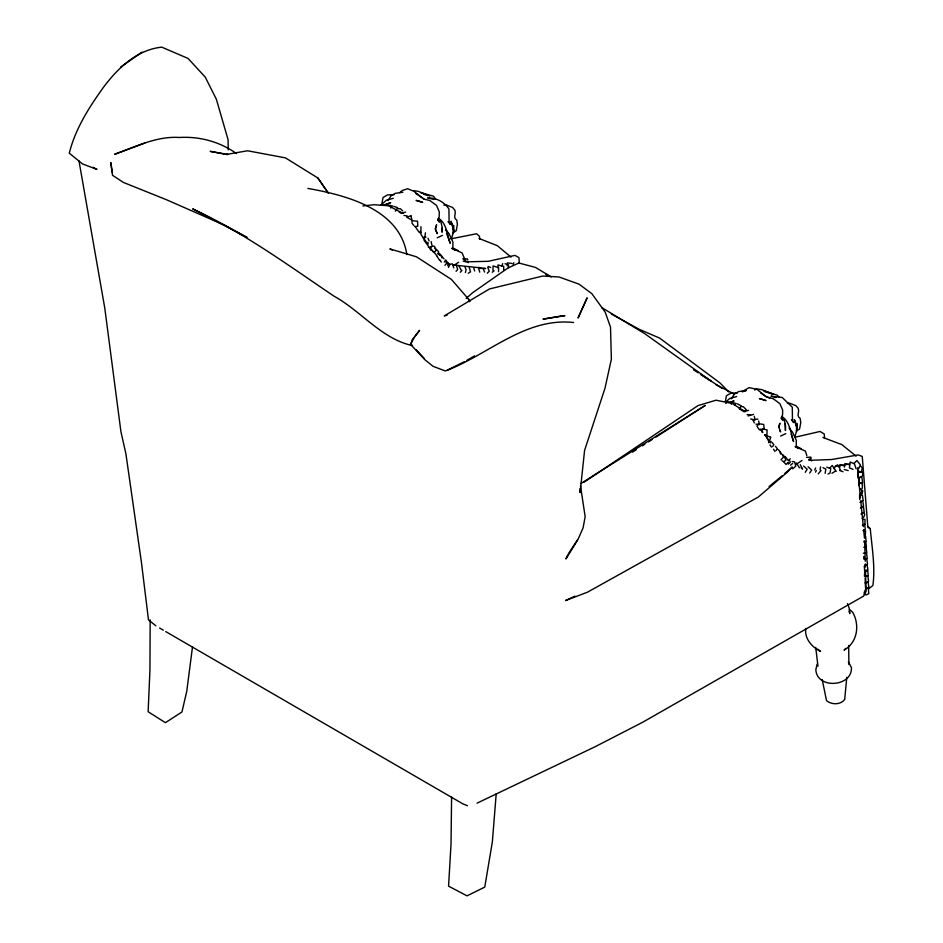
<?xml version="1.0" encoding="UTF-8"?>
<svg xmlns="http://www.w3.org/2000/svg" width="943" height="943" viewBox="0 0 943 943"><rect width="100%" height="100%" fill="white"/><g stroke="black" fill="none" stroke-linecap="round" stroke-linejoin="round"><path stroke-width="1.41" d="M150.185 619.822L149.937 670.025L148.134 711.729L165.414 722.68L181.952 711.989L186.738 691.372L192.513 646.804M451.591 796.741L451.025 844.02L448.573 886.161L467.033 895.85L484.761 887.104L492.352 841.91L496.207 793.817M859.002 477.795L858.979 482.899L862.562 482.686L861.937 477.547L859.992 476.863M805.77 628.486C804.273 638.576 812.041 647.24 820.551 651.448L817.746 649.102M498.517 271.702L498.599 267.388M860.829 466.219L862.303 467.917L861.242 472.372L857.694 471.96L857.788 467.645M492.953 270.276L493.083 265.926L496.808 267.093M447.795 265.749L447.89 263.038L445.721 259.926L444.353 262.071M508.43 267.694L508.536 264.865L505.035 263.745M865.297 536.001L865.556 530.838L863.352 530.744M762.215 432.578L762.415 428.9L767.083 429.914L766.907 435.277L764.502 435.147M864.672 572.33L864.46 576.279L868.291 575.725L867.666 570.727L865.768 570.032M453.088 231.589L453.571 225.283L453.807 230.858L451.603 238.166M846.779 677.345L844.692 699.47C840.59 705.01 831.514 704.881 826.516 700.614L822.202 679.538M839.777 467.445L840.036 464.51M507.193 265.796L507.475 262.873L512.084 263.486M858.672 485.515L859.002 482.592L862.326 483.959L862.362 488.061L861.478 489.334L859.639 489.217M844.515 467.127L844.952 463.52L848.853 464.616M425.446 232.791L424.727 238.037L423.548 238.39L421.038 234.418L420.307 231.283M825.137 473.351L825.832 469.072L822.956 467.657M820.056 469.779L820.563 466.891M830.771 468.695L830.005 473.032L828.025 474.058M381.974 203.228L383.047 197.476L387.667 194.859L394.044 194.741M725.344 401.482L726.428 395.718L731.049 393.101L737.426 392.983M817.074 664.202L815.848 669.73C816.98 689.557 852.507 686.905 851.423 667.526L848.358 661.903M465.394 272.562L466.078 269.545L464.982 267.058M501.888 266.28L502.666 263.533M778.623 427.356L779.932 423.218L778.871 427.026L780.592 431.906L779.59 429.996M513.157 264.771L513.841 262.649M567.521 555.109L565.941 558.975L578.059 539.325L583.104 527.832L585.167 516.717L580.499 485.94M858.896 468.27L860.405 464.899L856.904 460.538L854.228 463.178L856.138 468.86M821.07 470.451L818.229 473.869M814.693 470.015L815.624 467.987M815.53 472.148L816.32 470.427M864.153 592.522L865.733 589.127M448.467 267.411L449.728 264.853L448.102 262.897M414.142 337.665L410.594 344.431L424.869 359.719L433.002 366.285L445.355 370.988C488.168 354.969 525.157 317.19 573.603 322.518M794.973 436.409L797.189 429.1L796.953 423.525L796.364 431.104L799.581 428.971L800.772 422.712L800.183 418.433C795.751 415.674 799.982 412.35 798.143 408.225L795.857 405.643L789.633 403.203L787.393 403.286M772.647 446.652L773.802 444.554L772.011 442.432M739.524 408.732L741.233 405.867L737.273 403.793M857.694 471.96L858.743 470.274M776.065 450.565L777.28 448.632L775.476 446.322M395.4 211.185L397.651 207.731L393.714 206.328M568.287 553.942L577.422 539.95M756.911 426.26L758.585 423.702L763.665 424.444L764.231 428.865L759.504 429.937L757.559 427.179M387.879 200.553L391.097 195.767L395.329 193.327L402.885 192.254M731.261 398.806L734.467 394.009L738.699 391.569L746.255 390.496L742.671 391.746M859.615 495.04L862.597 490.808L860.381 489.264M414.92 336.616L419.6 330.333L412.504 339.362L410.594 344.431L412.492 345.586C381.75 339.056 360.863 310.872 334.117 296.232C288.169 265.242 243.211 232.249 192.69 208.886L247.007 237.4L225.342 225.577L166.734 199.845L123.415 182.435L112.523 175.292L110.802 162.538L112.217 172.156M805.228 472.313L807.173 469.249L803.577 466.019M725.792 403.486L727.218 401.718L730.86 402.107L731.391 404.193M809.695 473.044L811.64 470.05L808.08 466.738M228.277 149.843L228.065 139.635L216.371 99.274L205.244 77.102L188.046 58.431L161.748 47.15C136.723 49.79 117.686 68.285 103.294 87.522C88.854 107.726 75.346 128.802 69.287 153.202L82.548 163.952L96.94 169.398L93.051 167.3M390.614 207.99L392.394 205.904L388.54 205.185M456.07 271.325L457.673 269.486L456.4 265.348M460.349 272.244L461.976 270.393M444.884 265.348L446.404 263.675L446.122 262.036M734.514 405.184L736.059 403.51L731.733 402.284M845.8 648.348L844.079 650.128C857.552 642.478 860.004 624.879 852.59 612.125L849.348 609.367M780.993 459.748L783.291 457.379L782.89 455.422L780.038 451.897M829.757 467.999L832.268 465.453L834.579 469.154M788.419 462.094L786.026 464.486L783.763 461.799M487.295 273.199L489.24 271.266L487.731 267.329M859.804 495.181L862.597 490.808L862.126 493.802L859.957 495.334M788.666 460.325L790.281 458.746M380.618 205.35L386.335 200.281L393.278 198.313M725.898 401.907L729.705 398.524L736.648 396.567M862.114 518.391L864.012 516.717L864.743 514.371L863.658 512.52M466.184 298.401L472.82 292.589L507.747 268.142L518.874 263.003L535.459 267.423L551.313 276.947M782.454 475.578L769.075 486.564M784.635 473.669L792.25 467.033L787.228 472.278L758.196 497.126L587.477 592.18L565.552 600.55L574.876 596.176M790.54 465.205L792.591 463.484M792.603 468.836L795.774 466.231L794.619 461.929L792.144 461.516M399.691 192.643L402.331 190.474L407.612 188.753L413.706 191.17L424.067 199.15L429.855 200.494L436.538 205.456L439.261 211.798L439.202 216.678L437.929 220.061L439.414 222.23M788.254 464.133L790.234 462.518L789.869 460.879M492.234 272.244L494.097 270.771M868.42 589.021L872.9 585.473C875.41 566.837 871.957 547.506 870.271 528.728L867.784 526.324L862.244 456.412L858.118 454.927L831.537 459.547L808.917 460.337M120.586 67.142L142.028 52.089M860.417 508.147L863.552 505.978L862.739 500.969M746.467 409.863L743.815 411.667L739.253 408.555M583.965 482.25L697.973 405.608L716.067 400.197L732.487 403.604L745.123 411.69M453.76 265.466L458.663 262.213M860.959 514.088L864.189 511.943L863.493 507.004L861.513 506.379M863.163 530.638L865.32 529.212L864.637 524.237M452.994 232.85L456.212 230.729L457.39 224.469L456.813 220.191C452.369 217.42 456.612 214.108 454.762 209.983L452.475 207.401L446.251 204.961L443.858 205.126M795.904 464.534L802.045 460.455M859.957 502.43L863.14 500.344L862.432 495.358L860.464 494.71M864.283 566.26L867.501 564.15L866.782 559.164L864.802 558.551M632.529 452.121L636.23 449.74M642.383 445.791L644.847 444.212M648.548 441.831L652.238 439.462M655.939 437.092L705.199 405.455L580.853 483.511M468.27 273.258L470.51 271.832L469.308 267.647M831.95 473.256L835.581 471.052M742.176 391.604L749.166 387.597L757.076 389.412L765.857 396.473L769.724 398.311M464.416 361.676L447.442 370.092M466.962 360.226L474.6 355.888M808.752 459.5L811.251 458.168L810.756 457.143L806.536 457.379M768.521 442.68L771.115 441.371M442.432 235.408L437.246 237.801M785.802 433.65L780.615 436.043M477.028 803.165L595.505 746.538L642.784 722.185L863.529 596.141L866.087 591.544L865.521 571.364M754.553 389.989L756.816 388.952L761.708 389.589L773.225 394.28L764.313 391.451M864.012 542.225L866.122 541.329L865.627 536.225M730.165 402.425L734.055 400.893L730.554 402.107M144.868 143.03L114.633 154.263C135.651 146.872 156.455 135.957 179.394 137.478C199.881 136.252 219.79 141.768 236.54 153.591M744.581 411.596L748.553 410.323M862.444 525.18L865.014 524.402L864.955 519.322L862.704 519.463M401.129 213.366L405.596 212.092M748.105 415.934L753.575 414.425M447.053 315.245L444.294 315.905L489.511 288.935L542.72 276.051L558.987 276.983L578.955 284.114L591.862 293.662L605.182 312.133L610.51 327.115L611.37 359.2L604.993 388.233L584.589 450.389L580.098 492.647L580.086 488.568M794.772 437.304L820.045 431.47L824.217 433.945L824.583 438.318M428.393 247.325L431.246 246.677M450.813 238.862L476.592 233.758L479.445 236.304L479.739 239.216M436.75 255.706L433.415 251.298M835.18 466.184L849.655 464.05M863.281 553.223L866.782 552.704L866.169 547.706L864.224 547.011M425.977 237.141L423.124 237.542L426.26 241.986L428.193 243.011M757.889 419.069L752.856 419.776L754.329 422.888M448.809 264.358L452.451 263.875L453.772 267.953M362.89 205.939L373.97 204.725L388.386 205.727L403.015 213.389M864.036 547.282L866.417 547.023L865.827 541.919L863.882 541.176M414.731 226.485L417.784 226.285L417.537 221.216L412.056 220.709L412.02 223.291L413.824 225.424M463.166 259.136L467.386 258.901L467.881 259.926M380.666 205.22L383.789 205.126M485.621 268.566L483.087 268.637L484.561 272.032M398.194 208.686L400.48 208.816L402.673 210.937M452.605 264.889L485.397 268.401M307.889 188.435C346.399 195.213 399.903 209.169 406.857 254.622M741.41 406.504L743.296 406.739L745.677 409.073M413.435 190.71L418.327 191.346L429.855 196.026M747.139 414.543L750.604 415.003M403.981 215.417L407.305 215.971M755.932 424.114L759.304 424.668L758.691 421.038M384.143 204.796L388.009 205.527M224.976 154.204L210.159 151.352L227.864 154.44L226.32 154.463L247.561 150.774L285.458 157.882L317.862 177.991L328.188 192.914M750.699 418.963L754.966 420.012L754.341 416.382M399.219 212.234L403.286 213.259M433.815 199.468L427.603 197.889C436.291 197.853 444.07 201.637 448.915 208.969L449.104 222.277L450.365 224.41L448.066 221.64M502.171 266.067L497.951 264.959L497.975 267.836M844.233 469.531L848.205 470.581M865.827 575.666L867.843 576.22L868.597 581.206L865.403 583.387L865.12 578M463.107 261.081L465.807 261.848L488.262 261.305L514.961 255.388L518.945 257.628L519.334 263.427M865.155 564.327L867.147 564.916L867.925 569.914L864.719 572.047L864.354 566.637M775.959 397.604L770.973 396.131L782.23 397.51L792.285 407.211L792.474 420.519L793.735 422.653L791.436 419.883M420.625 192.643L433.497 196.168L435.595 199.126M764.007 390.885L777.28 395.211L779.107 397.144M437.776 253.349L440.016 254.091L441.56 255.918L441.819 257.946M864.625 552.904L866.593 553.553L867.23 558.527L863.812 559.093L863.741 556.488M715.961 384.697L734.043 393.95M423.584 194.152L427.556 195.578M822.98 437.505L841.91 444.636L856.079 456.164M841.227 464.958L843.596 465.866M479.009 238.461L497.315 245.675L511.035 257.133M853.038 469.355L849.407 467.917L850.209 461.987L853.945 463.638M839.529 470.38L843.03 471.759M467.469 805.711L462.954 803.908L165.756 631.61M488.25 266.456L490.702 267.553M782.065 460.832L783.869 461.646L785.825 460.137L784.328 456.329L782.584 454.679M826.787 467.103L829.18 468.211M392.453 250.178L389.86 248.893L416.429 256.791L451.461 279.458L468.435 299.025L469.685 301.583L468.435 299.025M863.941 593.878L866.016 594.939L868.786 593.713L868.303 587.654M611.323 313.995L638.977 329.201L659.593 338.077L719.945 382.905L728.798 391.923M458.015 250.579L452.864 247.903L452.958 242.162L449.127 233.84L445.674 229.786M801.397 448.821L796.246 446.145L796.328 440.405L792.497 432.094L789.055 428.028M478.69 267.305L481.071 268.555M548.472 275.78L545.997 274.448L548.637 275.886M437.941 253.938L441.56 255.918L439.509 254.669M159.579 627.991L163.28 630.16M601.764 307.559L644.918 333.787L711.34 381.243L700.578 374.347M693.423 369.75L698.221 372.78M700.625 374.288L721.973 388.21M798.45 448.573L795.161 446.499L805.44 451.131L806.831 455.669M455.08 250.331L451.791 248.257L462.07 252.889L465.63 261.187L463.096 258.406M867.855 527.184L870.271 528.728M760.977 393.243L765.857 396.473L773.225 398.736L779.908 403.698L782.643 410.04L782.572 414.932L781.299 418.303L782.784 420.472M415.898 193.515L424.067 199.15M155.878 625.822L148.475 619.857L141.45 562.511L125.902 453.783L120.928 431.705L104.767 308.019L78.988 160.935M799.44 467.858L796.422 462.966M801.114 467.693L802.587 469.072L800.265 464.699M435.183 248.351L438.483 251.522L438.79 254.021M810.178 459.441L811.675 460.962M466.809 261.187L468.294 262.708M778.152 449.563L780.144 451.626L780.486 454.019M441.489 256.166L444.035 258.842M416.334 349.806L424.044 358.246M760.317 429.077L762.946 432.307M445.768 230.127L447.548 232.379M785.283 456.612L787.994 460.255M764.679 434.582L770.655 442.951M423.867 239.923L427.285 244.708M317.862 177.991L328.223 192.985M439.756 259.82L441.277 262.071M836.135 471.429L833.93 468.105L837.455 464.769L838.94 467.256M769.983 444.896L771.445 447.1M429.643 248.186L431.151 250.461M773.531 449.269L774.957 451.461M436.821 255.942L439.521 260.209M415.356 226.862L419.435 232.603L420.943 232.638L420.932 226.709M458.828 265.69L461.151 270.111M446.676 233.699L450.224 243.294C447.112 234.701 446.829 223.491 438.412 218.198L437.929 220.061L440.841 221.758L442.196 227.357L442.067 232.237L441.807 228.182M839.683 468.494L840.578 470.486M427.981 238.273L429.124 240.948M847.521 603.614L849.23 608.176L849.867 613.575L849.006 611.241M791.248 434.263L793.593 441.548C790.493 432.943 790.199 421.733 781.794 416.441L781.299 418.303L784.211 420L785.578 425.599L785.448 430.479L785.012 423.725M473.857 268.225L474.624 271.006M478.596 268.036L479.728 272.173M427.462 242.599L428.169 246.147M431.163 241.573L431.882 245.227M868.043 581.89L868.857 586.947L865.686 589.139L865.214 582.373M815.707 647.358L817.982 666.23M857.717 470.392L860.464 497.81M860.747 500.698L863.34 526.677M863.623 529.565L864.495 538.229M859.533 495.688L859.721 499.601M864.672 541.105L865.238 561.285M865.32 564.162L865.403 567.049M848.665 645.495L848.889 664.497M503.68 266.115L503.692 270.393M436.55 224.976L435.501 228.784L437.222 233.664L435.253 229.102L436.55 224.976M770.655 437.269L769.229 442.196L765.716 435.265L770.655 437.269M862.998 473.987L862.173 476.239L859.073 478.325L858.142 477.936L858.095 472.443L861.761 471.571L862.998 473.987M587.041 298.059L578.165 317.791L587.041 298.059M435.972 250.555L434.028 252.441L433.297 252.052L430.185 247.455L432.99 246.017L434.523 246.418L435.972 250.555M384.838 204.666L384.19 205.197L390.685 202.651L384.838 204.666M410.889 215.77L406.728 217.22L412.079 220.238L410.889 215.77M561.097 316.07L542.991 319.135L564.881 315.657L561.097 316.07M417.973 200.718L416.04 200.423L422.7 202.38L417.973 200.718M761.343 398.96L759.41 398.677L766.07 400.622L761.343 398.96M795.456 421.969L794.301 419.552L797.189 429.1L795.456 421.969M452.074 223.727L450.931 221.31L453.807 230.858L452.074 223.727"/></g></svg>
